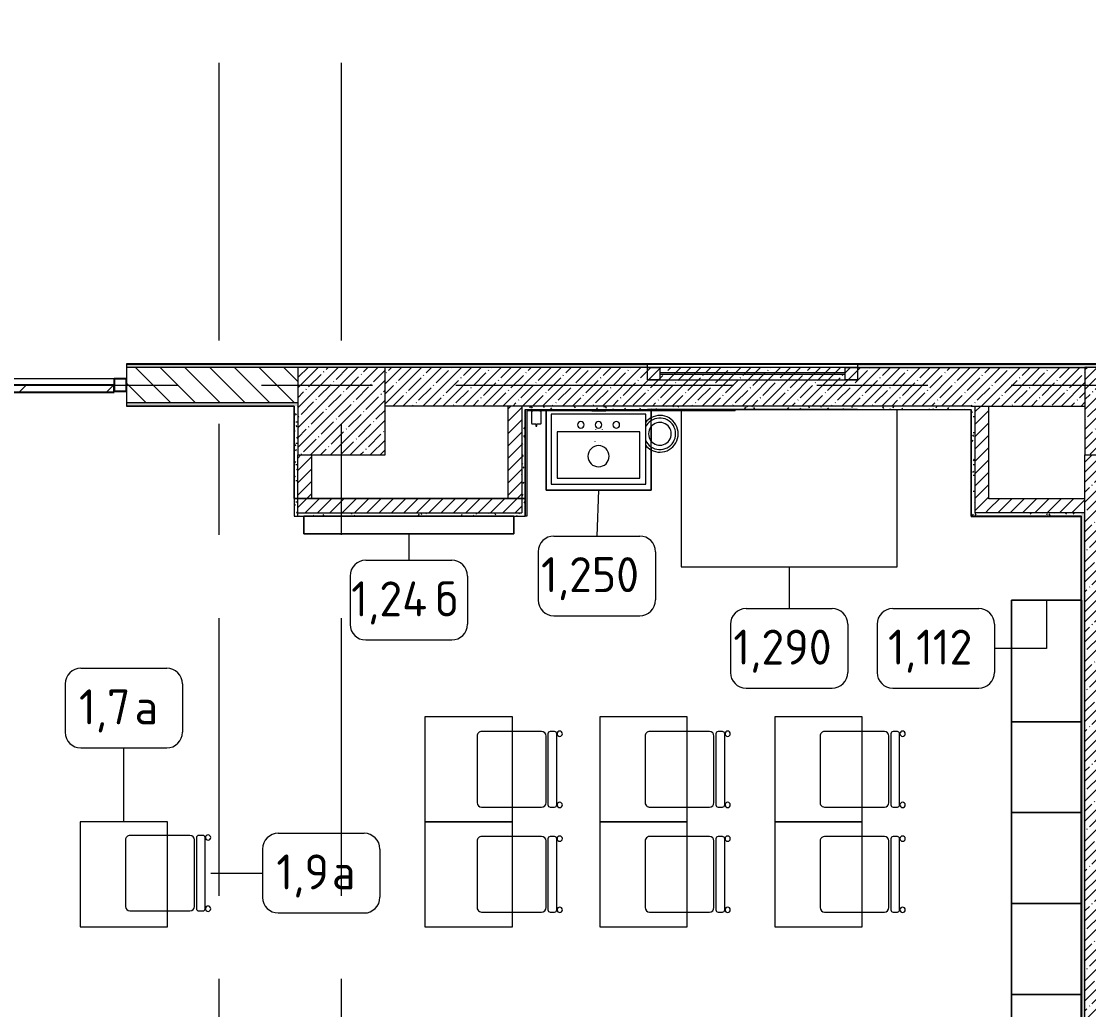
# Model space of a CAD drawing. Header units: millimetres. Extents: x 35092 to 251863, y -8553 to 29549.
# Drawn here: x 59330 to 65431, y 4228 to 9879 of the extents above; entities that cross this region are included whole.
import ezdxf

# ---------------------------------------------------------------- set-up
doc = ezdxf.new("R2010")
doc.units = ezdxf.units.MM
doc.linetypes.add('Осевая', pattern=[3175, 635, -476.25, 1587.5, -476.25])
for name, color, linetype, lineweight in [('0-1', 7, 'Continuous', 9), ('A-GENM', 7, 'Continuous', 9), ('A-GLAZ', 7, 'Continuous', 9), ('A-GLAZ-1', 7, 'Continuous', 13), ('A-GLAZ-CURT', 7, 'Continuous', 9), ('A-GLAZ-CURT-1', 7, 'Continuous', 25), ('A-GLAZ-CWMG', 7, 'Continuous', 9), ('A-GLAZ-CWMG-1', 7, 'Continuous', 25), ('A-WALL', 7, 'Continuous', 9), ('I-FURN-IDEN', 7, 'Continuous', 9), ('I-WALL', 7, 'Continuous', 9), ('P-SANR-FIXT', 7, 'Continuous', 9), ('P-SANR-FIXT-1', 7, 'Continuous', 13), ('S-COLS', 7, 'Continuous', 9), ('Оси-2', 7, 'Осевая', 9)]:
    doc.layers.add(name, color=color, linetype=linetype, lineweight=lineweight)
for name, color, linetype, lineweight, true_color in [('A-WALL-1', 9, 'Continuous', 9, 0x808080), ('A-WALL-FNSH-1', 9, 'Continuous', 9, 0x808080), ('I-FURN-1', 9, 'Continuous', 9, 0x808080), ('P-SANR-FIXT-2', 9, 'Continuous', 13, 0x808080)]:
    doc.layers.add(name, color=color, linetype=linetype, lineweight=lineweight, true_color=true_color)
doc.styles.add('GOST Common', font='GOST_Common.ttf', dxfattribs={"height": 200})
pattern_1 = [(45, (0, 0), (-57.02463, 57.02463), []), (45, (57.025, 0), (-57.02463, 57.02463), [100.806, -20.161, 3.353, -16.808])]
pattern_2 = [(45, (0, 0), (-35.35534, 35.35534), [])]
pattern_3 = [(0, (0, 0), (121.92, 30.48), [10.058, -81.382, 10.058, -81.382, -487.68]), (0, (0, 0), (121.92, 30.48), [-182.88, 10.058, -172.822, 10.058, -81.382, -213.36]), (0, (0, 0), (121.92, 30.48), [-457.2, 10.058, -50.902, 10.058, -142.342]), (120, (45.72, 15.24), (-87.356454, 90.345817), [10.058, -81.382, 10.058, -81.382, -487.68]), (120, (45.72, 15.24), (-87.356454, 90.345817), [-182.88, 10.058, -172.822, 10.058, -81.382, -213.36]), (120, (45.72, 15.24), (-87.356454, 90.345817), [-457.2, 10.058, -50.902, 10.058, -142.342]), (240, (60.96, 76.2), (-34.563546, -120.825817), [10.058, -81.382, 10.058, -81.382, -487.68]), (240, (60.96, 76.2), (-34.563546, -120.825817), [-182.88, 10.058, -172.822, 10.058, -81.382, -213.36]), (240, (60.96, 76.2), (-34.563546, -120.825817), [-457.2, 10.058, -50.902, 10.058, -142.342])]

# ---------------------------------------------------------------- blocks, each defined once
blk = doc.blocks.new('BSC_Колонна _Прямоугольная - 500х500-V4-План расстановки мебели и оборудования 2 этажа в осях 12-23')
at = {"layer": 'S-COLS'}
h = blk.add_hatch(dxfattribs=at)
h.set_pattern_fill('FP_5', color=256, style=0, pattern_type=2)
h.set_pattern_definition([(45, (-61160, -7650), (-57.02463, 57.02463), []), (45, (-61102.975, -7650), (-57.02463, 57.02463), [100.806, -20.161, 3.353, -16.808])])
h.paths.add_polyline_path([(-250, -250), (250, -250), (250, 250), (-250, 250)])
for p, q in [((250, 250), (-250, 250)), ((-250, 250), (-250, -250)), ((250, -250), (250, 250)), ((-250, -250), (250, -250))]:
    blk.add_line(p, q, dxfattribs=at)
blk = doc.blocks.new('BSC_Колонна _Прямоугольная - 500х500-V13-План расстановки мебели и оборудования 2 этажа в осях 12-23')
at = {"layer": 'S-COLS'}
h = blk.add_hatch(dxfattribs=at)
h.set_pattern_fill('FP_14', color=256, style=0, pattern_type=2)
h.set_pattern_definition([(45, (-65660, -7650), (-57.02463, 57.02463), []), (45, (-65602.975, -7650), (-57.02463, 57.02463), [100.806, -20.161, 3.353, -16.808])])
h.paths.add_polyline_path([(-250, -250), (250, -250), (250, 250), (-250, 250), (-250, 211.6)])
for p, q in [((250, 250), (-250, 250)), ((-250, 250), (-250, -250)), ((250, -250), (250, 250)), ((-250, -250), (250, -250))]:
    blk.add_line(p, q, dxfattribs=at)
blk = doc.blocks.new('120_Окно_СКБ_1Ст - 120_Окно_СКБ_1Ст 400х1200 EI30-24228621-План расстановки мебели и оборудования 2 этажа в осях 12-23')
at = {"layer": 'A-GLAZ'}
for p, q in [((600, 110), (-600, 110)), ((530, 80), (-530, 80)), ((530, 70), (-530, 70)), ((-600, 40), (600, 40))]:
    blk.add_line(p, q, dxfattribs=at)
at = {"layer": 'A-GLAZ-1'}
for p, q in [((-600, 40), (-600, 110)), ((-600, 110), (-530, 110)), ((-530, 110), (-530, 40)), ((530, 40), (530, 110)), ((530, 110), (600, 110)), ((600, 110), (600, 40)), ((-530, 40), (-600, 40)), ((600, 40), (530, 40))]:
    blk.add_line(p, q, dxfattribs=at)
blk = doc.blocks.new('Стол базовый прямоугольный - 1_7а-25476368-План расстановки мебели и оборудования 2 этажа в осях 12-23')
at = {"layer": 'I-FURN-1'}
for p, q in [((250, 300), (-250, 300)), ((-250, 300), (-250, -300)), ((250, -300), (250, 300)), ((-250, -300), (250, -300))]:
    blk.add_line(p, q, dxfattribs=at)
blk = doc.blocks.new('Стул Breuer - 1_9а-V80-План расстановки мебели и оборудования 2 этажа в осях 12-23')
at = {"layer": 'I-FURN-1'}
for p, q in [((-215.9, 215.9), (-215.9, 40)), ((190.5, 241.3), (-190.5, 241.3)), ((215.9, 40), (215.9, 215.9)), ((-215.9, 40), (-215.9, -127)), ((215.9, -127), (215.9, 40)), ((-215.9, -176.2), (-215.9, -200.8)), ((203.2, -163.5), (-203.2, -163.5)), ((-190.5, -152.4), (190.5, -152.4)), ((215.9, -200.8), (215.9, -176.2)), ((-203.2, -213.5), (203.2, -213.5))]:
    blk.add_line(p, q, dxfattribs=at)
for centre, radius, start, end in [((-190.5, 215.9), 25.4, 90, 180), ((190.5, 215.9), 25.4, 0, 90), ((-190.5, -127), 25.4, 180, 270), ((-203.2, -176.2), 12.7, 90, 180), ((190.5, -127), 25.4, 270, 360), ((203.2, -176.2), 12.7, 360, 90), ((-203.5, -230.6), 15.1, 360, 180), ((-203.5, -230.6), 15.1, 180, 360), ((-203.2, -200.8), 12.7, 180, 270), ((203.7, -230.6), 15.1, 360, 180), ((203.7, -230.6), 15.1, 180, 360), ((203.2, -200.8), 12.7, 270, 360)]:
    blk.add_arc(centre, radius, start, end, dxfattribs=at)
blk = doc.blocks.new('Стул Breuer - 1_9а-V93-План расстановки мебели и оборудования 2 этажа в осях 12-23')
at = {"layer": 'I-FURN-1'}
for p, q in [((-215.9, 215.9), (-215.9, 40)), ((190.5, 241.3), (-190.5, 241.3)), ((215.9, 40), (215.9, 215.9)), ((-215.9, 40), (-215.9, -127)), ((215.9, -127), (215.9, 40)), ((-215.9, -176.2), (-215.9, -200.8)), ((203.2, -163.5), (-203.2, -163.5)), ((-190.5, -152.4), (190.5, -152.4)), ((215.9, -200.8), (215.9, -176.2)), ((-203.2, -213.5), (203.2, -213.5))]:
    blk.add_line(p, q, dxfattribs=at)
for centre, radius, start, end in [((-190.5, 215.9), 25.4, 150, 180), ((-190.5, 215.9), 25.4, 90, 150), ((190.5, 215.9), 25.4, 0, 90), ((-190.5, -127), 25.4, 180, 270), ((-203.2, -176.2), 12.7, 90, 180), ((190.5, -127), 25.4, 270, 360), ((203.2, -176.2), 12.7, 360, 90), ((-203.5, -230.6), 15.1, 360, 180), ((-203.5, -230.6), 15.1, 180, 360), ((-203.2, -200.8), 12.7, 180, 270), ((203.7, -230.6), 15.1, 360, 180), ((203.7, -230.6), 15.1, 180, 360), ((203.2, -200.8), 12.7, 270, 360)]:
    blk.add_arc(centre, radius, start, end, dxfattribs=at)
blk = doc.blocks.new('Стул Breuer - 1_9а-V94-План расстановки мебели и оборудования 2 этажа в осях 12-23')
at = {"layer": 'I-FURN-1'}
for p, q in [((-215.9, 215.9), (-215.9, 0)), ((190.5, 241.3), (-190.5, 241.3)), ((215.9, 0), (215.9, 215.9)), ((-215.9, 0), (-215.9, -127)), ((215.9, -127), (215.9, 0)), ((-215.9, -176.2), (-215.9, -200.8)), ((203.2, -163.5), (-203.2, -163.5)), ((-190.5, -152.4), (190.5, -152.4)), ((215.9, -200.8), (215.9, -176.2)), ((-203.2, -213.5), (203.2, -213.5))]:
    blk.add_line(p, q, dxfattribs=at)
for centre, radius, start, end in [((-190.5, 215.9), 25.4, 165, 180), ((-190.5, 215.9), 25.4, 105, 165), ((-190.5, 215.9), 25.4, 90, 105), ((190.5, 215.9), 25.4, 0, 90), ((-190.5, -127), 25.4, 180, 270), ((-203.2, -176.2), 12.7, 90, 180), ((190.5, -127), 25.4, 270, 360), ((203.2, -176.2), 12.7, 360, 90), ((-203.5, -230.6), 15.1, 360, 180), ((-203.5, -230.6), 15.1, 180, 360), ((-203.2, -200.8), 12.7, 180, 270), ((203.7, -230.6), 15.1, 360, 180), ((203.7, -230.6), 15.1, 180, 360), ((203.2, -200.8), 12.7, 270, 360)]:
    blk.add_arc(centre, radius, start, end, dxfattribs=at)
blk = doc.blocks.new('Стул Breuer - 1_9а-V77-План расстановки мебели и оборудования 2 этажа в осях 12-23')
at = {"layer": 'I-FURN-1'}
for p, q in [((-215.9, 215.9), (-215.9, 0)), ((190.5, 241.3), (-190.5, 241.3)), ((215.9, 0), (215.9, 215.9)), ((-215.9, 0), (-215.9, -127)), ((215.9, -127), (215.9, 0)), ((-215.9, -176.2), (-215.9, -200.8)), ((203.2, -163.5), (-203.2, -163.5)), ((-190.5, -152.4), (190.5, -152.4)), ((215.9, -200.8), (215.9, -176.2)), ((-203.2, -213.5), (203.2, -213.5))]:
    blk.add_line(p, q, dxfattribs=at)
for centre, radius, start, end in [((-190.5, 215.9), 25.4, 90, 180), ((190.5, 215.9), 25.4, 30, 90), ((190.5, 215.9), 25.4, 0, 30), ((-190.5, -127), 25.4, 180, 270), ((-203.2, -176.2), 12.7, 90, 180), ((190.5, -127), 25.4, 270, 360), ((203.2, -176.2), 12.7, 360, 90), ((-203.5, -230.6), 15.1, 360, 180), ((-203.5, -230.6), 15.1, 180, 360), ((-203.2, -200.8), 12.7, 180, 270), ((203.7, -230.6), 15.1, 360, 180), ((203.7, -230.6), 15.1, 180, 360), ((203.2, -200.8), 12.7, 270, 360)]:
    blk.add_arc(centre, radius, start, end, dxfattribs=at)
blk = doc.blocks.new('Стул Breuer - 1_9а-V91-План расстановки мебели и оборудования 2 этажа в осях 12-23')
at = {"layer": 'I-FURN-1'}
for p, q in [((-215.9, 215.9), (-215.9, 0)), ((190.5, 241.3), (-190.5, 241.3)), ((215.9, 0), (215.9, 215.9)), ((-215.9, 0), (-215.9, -127)), ((215.9, -127), (215.9, 0)), ((-215.9, -176.2), (-215.9, -200.8)), ((203.2, -163.5), (-203.2, -163.5)), ((-190.5, -152.4), (190.5, -152.4)), ((215.9, -200.8), (215.9, -176.2)), ((-203.2, -213.5), (203.2, -213.5))]:
    blk.add_line(p, q, dxfattribs=at)
for centre, radius, start, end in [((-190.5, 215.9), 25.4, 150, 180), ((-190.5, 215.9), 25.4, 90, 150), ((190.5, 215.9), 25.4, 0, 90), ((-190.5, -127), 25.4, 180, 270), ((-203.2, -176.2), 12.7, 90, 180), ((190.5, -127), 25.4, 270, 360), ((203.2, -176.2), 12.7, 360, 90), ((-203.5, -230.6), 15.1, 360, 180), ((-203.5, -230.6), 15.1, 180, 360), ((-203.2, -200.8), 12.7, 180, 270), ((203.7, -230.6), 15.1, 360, 180), ((203.7, -230.6), 15.1, 180, 360), ((203.2, -200.8), 12.7, 270, 360)]:
    blk.add_arc(centre, radius, start, end, dxfattribs=at)
blk = doc.blocks.new('Стул Breuer - 1_9а-V76-План расстановки мебели и оборудования 2 этажа в осях 12-23')
at = {"layer": 'I-FURN-1'}
for p, q in [((-215.9, 215.9), (-215.9, 0)), ((190.5, 241.3), (-190.5, 241.3)), ((215.9, 0), (215.9, 215.9)), ((-215.9, 0), (-215.9, -127)), ((215.9, -127), (215.9, 0)), ((-215.9, -176.2), (-215.9, -200.8)), ((203.2, -163.5), (-203.2, -163.5)), ((-190.5, -152.4), (190.5, -152.4)), ((215.9, -200.8), (215.9, -176.2)), ((-203.2, -213.5), (203.2, -213.5))]:
    blk.add_line(p, q, dxfattribs=at)
for centre, radius, start, end in [((-190.5, 215.9), 25.4, 90, 180), ((190.5, 215.9), 25.4, 75, 90), ((190.5, 215.9), 25.4, 0, 75), ((-190.5, -127), 25.4, 180, 270), ((-203.2, -176.2), 12.7, 90, 180), ((190.5, -127), 25.4, 270, 360), ((203.2, -176.2), 12.7, 360, 90), ((-203.5, -230.6), 15.1, 360, 180), ((-203.5, -230.6), 15.1, 180, 360), ((-203.2, -200.8), 12.7, 180, 270), ((203.7, -230.6), 15.1, 360, 180), ((203.7, -230.6), 15.1, 180, 360), ((203.2, -200.8), 12.7, 270, 360)]:
    blk.add_arc(centre, radius, start, end, dxfattribs=at)
blk = doc.blocks.new('Стол базовый прямоугольный - 1_290-V98-План расстановки мебели и оборудования 2 этажа в осях 12-23')
at = {"layer": 'I-FURN-1'}
for p, q in [((-617.5, 436.8), (-617.5, -455)), ((617.5, -455), (617.5, 444.8)), ((-617.5, -455), (617.5, -455))]:
    blk.add_line(p, q, dxfattribs=at)
blk = doc.blocks.new('Стул Breuer - 1_9а-V71-План расстановки мебели и оборудования 2 этажа в осях 12-23')
at = {"layer": 'I-FURN-1'}
for p, q in [((-215.9, 215.9), (-215.9, 1)), ((190.5, 241.3), (-190.5, 241.3)), ((215.9, 1), (215.9, 215.9)), ((-215.9, 1), (-215.9, -127)), ((215.9, -127), (215.9, 1)), ((-215.9, -176.2), (-215.9, -200.8)), ((203.2, -163.5), (-203.2, -163.5)), ((-190.5, -152.4), (190.5, -152.4)), ((215.9, -200.8), (215.9, -176.2)), ((-203.2, -213.5), (203.2, -213.5))]:
    blk.add_line(p, q, dxfattribs=at)
for centre, radius, start, end in [((-190.5, 215.9), 25.4, 90, 180), ((190.5, 215.9), 25.4, 0, 90), ((-190.5, -127), 25.4, 180, 270), ((-203.2, -176.2), 12.7, 90, 180), ((190.5, -127), 25.4, 270, 360), ((203.2, -176.2), 12.7, 360, 90), ((-203.5, -230.6), 15.1, 360, 180), ((-203.5, -230.6), 15.1, 180, 360), ((-203.2, -200.8), 12.7, 180, 270), ((203.7, -230.6), 15.1, 360, 180), ((203.7, -230.6), 15.1, 180, 360), ((203.2, -200.8), 12.7, 270, 360)]:
    blk.add_arc(centre, radius, start, end, dxfattribs=at)
blk = doc.blocks.new('Мойка кухонная - Раковина Roca Victoria-N Unik 600х460 мм-V72-План расстановки мебели и оборудования 2 этажа в осях 12-23')
at = {"layer": 'P-SANR-FIXT'}
for p, q in [((270, 0), (-270, 0)), ((-270, 0), (-270, -400)), ((270, -400), (270, 0)), ((236.1, -102.3), (-236.6, -102.3)), ((-236.6, -102.3), (-236.6, -366.4)), ((236.1, -366.4), (236.1, -102.3)), ((-270, -400), (270, -400)), ((-236.6, -366.4), (236.1, -366.4))]:
    blk.add_line(p, q, dxfattribs=at)
for centre, radius, start, end in [((-101.6, -61.9), 19, 90, 180), ((-101.6, -61.9), 19, 360, 90), ((0, -61.9), 19, 360, 180), ((101.6, -61.9), 19.1, 360, 180), ((-101.6, -61.9), 19, 180, 270), ((-101.6, -61.9), 19.1, 270, 360), ((0, -61.9), 19, 180, 360), ((101.6, -61.9), 19.1, 180, 360), ((0, -241.3), 60.5, 360, 180), ((0, -241.3), 60.5, 180, 360)]:
    blk.add_arc(centre, radius, start, end, dxfattribs=at)
blk = doc.blocks.new('сифон - Для раковины-30649612-План расстановки мебели и оборудования 2 этажа в осях 12-23')
at = {"layer": 'P-SANR-FIXT-2'}
for p, q in [((233, 40), (231.1, 40)), ((231.1, -40), (231.1, 40)), ((231.1, -40), (233, -40))]:
    blk.add_line(p, q, dxfattribs=at)
blk = doc.blocks.new('смеситель для раковины - Default-30607276-План расстановки мебели и оборудования 2 этажа в осях 12-23')
at = {"layer": '0-1'}
for p, q in [((-20.3, -17.5), (-20.3, -19.4)), ((20.3, -19.4), (20.3, -17.5))]:
    blk.add_line(p, q, dxfattribs=at)
at = {"layer": '0-1', "flags": 128}
for points in [[(-21, -89.3), (-21, -88.6), (-21, -88.2), (-21, -88), (-21, -88)], [(21, -88.3), (21, -88.3), (21, -88.5), (21, -88.9), (21, -89.1)]]:
    blk.add_lwpolyline(points, dxfattribs=at)
blk = doc.blocks.new('мусорная корзина - Round_ Metal-V167-План расстановки мебели и оборудования 2 этажа в осях 12-23')
at = {"layer": 'P-SANR-FIXT-2'}
for radius, start, end in [(90, 124.6569, 154.88481), (105, 119.1481, 140.61257), (90, 360, 124.6569), (105, 0, 119.1481), (65, 0, 141.69908), (65, 141.69908, 180), (65, 180, 218.30092), (90, 235.3431, 360), (105, 240.8519, 360), (65, 218.30092, 360), (90, 205.11519, 235.3431), (105, 219.38743, 240.8519)]:
    blk.add_arc((0, 0), radius, start, end, dxfattribs=at)
blk = doc.blocks.new('TOY_Диспансер мыло - Дозатор Elegance new 11654 019001 хром-V168-План расстановки мебели и оборудования 2 этажа в осях 12-23')
at = {"layer": 'A-GENM'}
for p, q in [((97.5, 89.2), (97.5, 21.5)), ((122.2, 91.2), (99.5, 91.2)), ((127.9, 106.1), (122.2, 106.1)), ((122.2, 106.1), (122.2, 91.2)), ((127.9, 91.2), (127.9, 106.1)), ((150.5, 91.2), (127.9, 91.2)), ((152.5, 21.5), (152.5, 89.2)), ((99.5, 19.5), (105, 19.5)), ((105, 19.5), (105, 18)), ((145, 17.8), (145, 19.5)), ((145, 19.5), (150.5, 19.5))]:
    blk.add_line(p, q, dxfattribs=at)
for centre, start, end in [((99.5, 89.2), 90, 180), ((150.5, 89.2), 360, 90), ((99.5, 21.5), 180, 270), ((150.5, 21.5), 270, 0)]:
    blk.add_arc(centre, 2, start, end, dxfattribs=at)
blk = doc.blocks.new('шкаф 1_112 - шкаф 1_112-V174-План расстановки мебели и оборудования 2 этажа в осях 12-23')
at = {"layer": 'I-FURN-1'}
for p, q in [((-400, 6070), (-400, 0)), ((0, 6070), (-400, 6070)), ((0, 6070), (-400, 6070)), ((-400, 6070), (-400, 5375)), ((-400, 5375), (-400, 6070)), ((-400, 6070), (0, 6070)), ((0, 0), (0, 6070)), ((0, 6070), (0, 5375)), ((-400, 5375), (0, 5375)), ((0, 5375), (-400, 5375)), ((-400, 5375), (-400, 4855)), ((-400, 4855), (-400, 5375)), ((-400, 5375), (0, 5375)), ((-400, 5375), (0, 5375)), ((0, 5375), (-400, 5375)), ((0, 5375), (0, 4855)), ((-400, 4855), (0, 4855)), ((-400, 4855), (0, 4855)), ((0, 4855), (-400, 4855)), ((0, 4855), (-400, 4855)), ((-400, 4855), (-400, 4335)), ((-400, 4335), (-400, 4855)), ((-400, 4855), (0, 4855)), ((0, 4855), (0, 4335)), ((-400, 4335), (0, 4335)), ((0, 4335), (-400, 4335)), ((-400, 4335), (-400, 3815)), ((-400, 3815), (-400, 4335)), ((-400, 4335), (0, 4335)), ((-400, 4335), (0, 4335)), ((0, 4335), (-400, 4335)), ((0, 4335), (0, 3815)), ((-400, 3815), (0, 3815)), ((-400, 3815), (0, 3815)), ((0, 3815), (-400, 3815)), ((0, 3815), (-400, 3815)), ((-400, 3815), (-400, 3295)), ((-400, 3295), (-400, 3815)), ((-400, 3815), (0, 3815)), ((0, 3815), (0, 3295)), ((0, 3295), (-400, 3295)), ((0, 3295), (-400, 3295)), ((-400, 3295), (-400, 2775)), ((-400, 2775), (-400, 3295)), ((-400, 3295), (0, 3295)), ((-400, 3295), (0, 3295)), ((0, 3295), (-400, 3295)), ((0, 3295), (0, 2775)), ((0, 2775), (-400, 2775)), ((-400, 2775), (0, 2775)), ((0, 2775), (-400, 2775)), ((0, 2775), (-400, 2775)), ((-400, 2775), (-400, 2255)), ((-400, 2255), (-400, 2775)), ((-400, 2775), (0, 2775)), ((0, 2775), (0, 2255)), ((0, 2255), (-400, 2255)), ((0, 2255), (-400, 2255)), ((-400, 2255), (-400, 1735)), ((-400, 1735), (-400, 2255)), ((-400, 2255), (0, 2255)), ((-400, 2255), (0, 2255)), ((0, 2255), (-400, 2255)), ((0, 2255), (0, 1735)), ((0, 1735), (-400, 1735)), ((-400, 1735), (0, 1735)), ((0, 1735), (-400, 1735)), ((0, 1735), (-400, 1735)), ((-400, 1735), (-400, 1215)), ((-400, 1215), (-400, 1735)), ((-400, 1735), (0, 1735)), ((0, 1735), (0, 1215)), ((0, 1215), (-400, 1215)), ((0, 1215), (-400, 1215)), ((-400, 1215), (-400, 695)), ((-400, 695), (-400, 1215)), ((-400, 1215), (0, 1215)), ((-400, 1215), (0, 1215)), ((0, 1215), (-400, 1215)), ((0, 1215), (0, 695)), ((0, 695), (-400, 695)), ((-400, 695), (0, 695)), ((0, 695), (-400, 695)), ((0, 695), (-400, 695)), ((-400, 695), (-400, 0)), ((-400, 0), (-400, 695)), ((-400, 695), (0, 695)), ((0, 695), (0, 0)), ((-400, 0), (0, 0)), ((-400, 0), (0, 0)), ((0, 0), (-400, 0))]:
    blk.add_line(p, q, dxfattribs=at)
blk = doc.blocks.new('Прямоугольный импост - 50 x 70 мм-32257329-План расстановки мебели и оборудования 2 этажа в осях 12-23')
at = {"layer": 'A-GLAZ-CWMG-1'}
for p, q in [((-70, 35), (0, 35)), ((-70, -35), (-70, 35)), ((0, 35), (0, -35)), ((0, -35), (-70, -35))]:
    blk.add_line(p, q, dxfattribs=at)
blk = doc.blocks.new('Системная панель - Стекло - 40мм-V245-План расстановки мебели и оборудования 2 этажа в осях 12-23')
at = {"layer": 'A-GLAZ-CURT'}
h = blk.add_hatch(dxfattribs=at)
h.set_pattern_fill('FP_83', color=256, style=0, pattern_type=2)
h.set_pattern_definition([(45, (-59563.5, -7700), (-282.8427, 282.8427), [200, -600]), (45, (-59763.5, -7800), (-282.8427, 282.8427), [600, -200]), (45, (-59363.5, -7900), (-282.8427, 282.8427), [200, -600])])
h.paths.add_polyline_path([(397.5, -40), (397.5, 0), (-397.5, 0), (-397.5, -40)])
at = {"layer": 'A-GLAZ-CURT-1'}
for p, q in [((397.5, 0), (-397.5, 0)), ((-397.5, 0), (-397.5, -40)), ((397.5, -40), (397.5, 0)), ((-397.5, -40), (397.5, -40))]:
    blk.add_line(p, q, dxfattribs=at)
blk = doc.blocks.new('Прямоугольный импост - 50 x 70 мм-31720914-План расстановки мебели и оборудования 2 этажа в осях 12-23')
at = {"layer": 'A-GLAZ-CWMG'}
blk.add_line((41991, 7835), (41196, 7835), dxfattribs=at)
blk = doc.blocks.new('Марка_Мебель - В прямоуг_Balcon_Марка-25523697-План расстановки мебели и оборудования 2 этажа в осях 12-23')
at = {"layer": 'I-FURN-IDEN'}
for p, q in [((-2.455, 2.278), (2.455, 2.278)), ((-3.355, 1.378), (-3.355, -1.384)), ((3.355, 1.378), (3.355, -1.378)), ((-2.461, -2.278), (2.455, -2.278))]:
    blk.add_line(p, q, dxfattribs=at)
for centre, radius, start, end in [((-2.455, 1.378), 0.9, 90, 180), ((2.455, 1.378), 0.9, 0, 90), ((-2.461, -1.384), 0.893, 180, 270), ((2.455, -1.378), 0.9, 270, 0)]:
    blk.add_arc(centre, radius, start, end, dxfattribs=at)

msp = doc.modelspace()

# ---------------------------------------------------------------- hatches: boundary and pattern name
at = {"layer": 'I-WALL'}
h = msp.add_hatch(dxfattribs=at)
h.set_pattern_fill('FP_58', color=256, style=0, pattern_type=2)
h.set_pattern_definition(pattern_3)
h.paths.add_polyline_path([(74735.4, 7900), (74750, 7900), (74750, 7920), (71685, 7920), (71685, 7900), (71695, 7901.2), (71695, 7908), (71765, 7908), (71765, 7900), (72250, 7900), (72250, 7908), (72320, 7908), (72320, 7900), (73690, 7900), (73690, 7908), (73760, 7908), (73760, 7900)])
h.paths.add_polyline_path([(71645, 7900), (71645, 7920), (69310.5, 7920), (69310.5, 7900), (69320.5, 7900), (69320.5, 7908), (69390.5, 7908), (69390.5, 7900), (70605, 7900), (70605, 7908), (70675, 7908), (70675, 7900), (71089.4, 7900)])
h.paths.add_polyline_path([(68901.8, 7900), (69270.5, 7900), (69270.5, 7920), (67005, 7920), (67005, 7900), (67015, 7900), (67015, 7908), (67085, 7908), (67085, 7900), (68230.5, 7900), (68230.5, 7908), (68300.5, 7908), (68300.5, 7900), (68310.5, 7900)])
h.paths.add_polyline_path([(66714.1, 7900), (66965, 7900), (66965, 7920), (64110, 7920), (64110, 7900), (65925, 7900), (65925, 7908), (65995, 7908), (65995, 7900), (66005, 7900)])
h.paths.add_polyline_path([(62338.9, 7900), (62910, 7900), (62910, 7920), (59931, 7920), (59931, 7900), (61609.7, 7900)])
h.paths.add_polyline_path([(57431, 7900), (57431, 7920), (55110, 7920), (55110, 7900), (56910, 7900)])
h.paths.add_polyline_path([(53588.4, 7900), (53910, 7900), (53910, 7920), (50930, 7920), (50930, 7900), (52859.1, 7900)])
h.paths.add_polyline_path([(48430, 7900), (48430, 7920), (42061, 7920), (42061, 7900), (47910, 7900)])
h.paths.add_polyline_path([(39561, 7900), (39561, 7920), (38742.7, 7920), (38742.7, 7900), (39040, 7900)])
h = msp.add_hatch(dxfattribs=at)
h.set_pattern_fill('FP_19', color=256, style=0, pattern_type=2)
h.set_pattern_definition([(135, (0, 0), (-70.71068, -70.71068), [])])
h.paths.add_polyline_path([(60910, 7700), (60910, 7900), (59931, 7900), (59931, 7700)])
h.paths.add_polyline_path([(57431, 7700), (57431, 7900), (56910, 7900), (56910, 7700)])
h = msp.add_hatch(dxfattribs=at)
h.set_pattern_fill('FP_17', color=256, style=0, pattern_type=2)
h.set_pattern_definition(pattern_1)
h.paths.add_polyline_path([(65410, 7680), (65410, 7900), (61410, 7900), (61410, 7680), (65255.7, 7680)])
h = msp.add_hatch(dxfattribs=at)
h.set_pattern_fill('FP_58', color=256, style=0, pattern_type=2)
h.set_pattern_definition(pattern_3)
h.paths.add_polyline_path([(60890, 7680), (60910, 7680), (60910, 7700), (59931, 7700), (59931, 7680), (60889, 7680)])
h.paths.add_polyline_path([(57431, 7680), (57431, 7700), (56910, 7700), (56910, 7680), (56931, 7680)])
h = msp.add_hatch(dxfattribs=at)
h.set_pattern_fill('FP_58', color=256, style=0, pattern_type=2)
h.set_pattern_definition(pattern_3)
h.paths.add_polyline_path([(60910, 7070), (60910, 7680), (60890, 7680), (60890, 7070)])
h = msp.add_hatch(dxfattribs=at)
h.set_pattern_fill('FP_22', color=256, style=0, pattern_type=2)
h.set_pattern_definition(pattern_2)
h.paths.add_polyline_path([(62190, 7150), (62190, 7680), (62110, 7680), (62110, 7150)])
h = msp.add_hatch(dxfattribs=at)
h.set_pattern_fill('FP_58', color=256, style=0, pattern_type=2)
h.set_pattern_definition(pattern_3)
h.paths.add_polyline_path([(64759, 7660), (64760, 7660), (64760, 7680), (62190, 7680), (62190, 7660), (64526.5, 7660)])
h = msp.add_hatch(dxfattribs=at)
h.set_pattern_fill('FP_58', color=256, style=0, pattern_type=2)
h.set_pattern_definition(pattern_3)
h.paths.add_polyline_path([(62210, 7050), (62210, 7660), (62190, 7660), (62190, 7050)])
h = msp.add_hatch(dxfattribs=at)
h.set_pattern_fill('FP_58', color=256, style=0, pattern_type=2)
h.set_pattern_definition(pattern_3)
h.paths.add_polyline_path([(64760, 7070), (64780, 7070), (64780, 7680), (64760, 7680), (64760, 7282.5)])
h = msp.add_hatch(dxfattribs=at)
h.set_pattern_fill('FP_22', color=256, style=0, pattern_type=2)
h.set_pattern_definition(pattern_2)
h.paths.add_polyline_path([(64860, 7070), (64860, 7680), (64780, 7680), (64780, 7070)])
h = msp.add_hatch(dxfattribs=at)
h.set_pattern_fill('FP_22', color=256, style=0, pattern_type=2)
h.set_pattern_definition(pattern_2)
h.paths.add_polyline_path([(60990, 7150), (60990, 7400), (60910, 7400), (60910, 7150)])
h = msp.add_hatch(dxfattribs=at)
h.set_pattern_fill('FP_17', color=256, style=0, pattern_type=2)
h.set_pattern_definition(pattern_1)
h.paths.add_polyline_path([(65410, 400), (65630, 400), (65630, 7400), (65410, 7400), (65410, 1491.8)])
h = msp.add_hatch(dxfattribs=at)
h.set_pattern_fill('FP_22', color=256, style=0, pattern_type=2)
h.set_pattern_definition(pattern_2)
h.paths.add_polyline_path([(61609.7, 7070), (62190, 7070), (62190, 7150), (60910, 7150), (60910, 7070)])
h = msp.add_hatch(dxfattribs=at)
h.set_pattern_fill('FP_22', color=256, style=0, pattern_type=2)
h.set_pattern_definition(pattern_2)
h.paths.add_polyline_path([(65390, 7070), (65410, 7070), (65410, 7150), (64860, 7150), (64860, 7070)])
h = msp.add_hatch(dxfattribs=at)
h.set_pattern_fill('FP_58', color=256, style=0, pattern_type=2)
h.set_pattern_definition(pattern_3)
h.paths.add_polyline_path([(62190, 7050), (62190, 7070), (60890, 7070), (60890, 7050), (61609.7, 7050)])
h = msp.add_hatch(dxfattribs=at)
h.set_pattern_fill('FP_58', color=256, style=0, pattern_type=2)
h.set_pattern_definition(pattern_3)
h.paths.add_polyline_path([(62190, 7050), (62190, 7070), (60910, 7070), (60910, 7050), (61609.7, 7050)])
h = msp.add_hatch(dxfattribs=at)
h.set_pattern_fill('FP_58', color=256, style=0, pattern_type=2)
h.set_pattern_definition(pattern_3)
h.paths.add_polyline_path([(65389, 7050), (65390, 7050), (65390, 7070), (64760, 7070), (64760, 7050)])
h = msp.add_hatch(dxfattribs=at)
h.set_pattern_fill('FP_58', color=256, style=0, pattern_type=2)
h.set_pattern_definition(pattern_3)
h.paths.add_polyline_path([(65390, 100), (65410, 100), (65410, 7070), (65390, 7070), (65390, 120)])

# ---------------------------------------------------------------- linework, layer by layer
at = {"layer": 'A-WALL'}
for p, q in [((59931, 7920), (62760, 7920)), ((62760, 7920), (62760, 7921)), ((62810, 7921), (62810, 7920)), ((62810, 7920), (62910, 7920)), ((64110, 7920), (65421, 7920)), ((59931, 7700), (60910, 7700)), ((60889, 7679), (60889, 7680)), ((64760, 7680), (61410, 7680)), ((62190, 7680), (62190, 7070)), ((62210, 7660), (62910, 7660)), ((64110, 7660), (64760, 7660)), ((64759, 7659), (64759, 7660)), ((64760, 7070), (64760, 7660)), ((65410, 400), (65410, 7400)), ((65410, 7070), (64780, 7070)), ((65390, 100), (65390, 7050))]:
    msp.add_line(p, q, dxfattribs=at)
at = {"layer": 'A-WALL-1'}
for p, q in [((59931, 7920), (59931, 7680)), ((60910, 7900), (59931, 7900)), ((64110, 7900), (61410, 7900)), ((62910, 7900), (62910, 7920)), ((64110, 7920), (64110, 7900)), ((64110, 7900), (65410, 7900)), ((60889, 7680), (60890, 7680)), ((62110, 7680), (62110, 7150)), ((62210, 7050), (62210, 7660)), ((64760, 7680), (65410, 7680)), ((64780, 7680), (64780, 7070)), ((64860, 7150), (64860, 7680)), ((60910, 7050), (60910, 7400)), ((60990, 7150), (60990, 7400)), ((60890, 7151.4), (60890, 7050)), ((62110, 7150), (60990, 7150)), ((65410, 7150), (64860, 7150)), ((60890, 7050), (62210, 7050)), ((60910, 7070), (62190, 7070)), ((65389, 7050), (65390, 7050))]:
    msp.add_line(p, q, dxfattribs=at)
at = {"layer": 'A-WALL-FNSH-1'}
for p, q in [((66965, 7921), (59931, 7921)), ((59931, 7921), (59931, 7920)), ((62760, 7920), (62810, 7920)), ((65421, 7920), (65421, 7921)), ((65421, 7920), (66965, 7920)), ((60889, 7680), (59931, 7680)), ((59931, 7680), (59931, 7679)), ((59931, 7679), (60889, 7679)), ((60889, 7679), (60889, 7150.4)), ((60890, 7151.4), (60890, 7680)), ((64759, 7659), (62210, 7659)), ((62211, 7652), (62211, 7659)), ((64110, 7660), (62910, 7660)), ((64759, 7659), (64759, 7049)), ((60889, 7150.4), (62211, 7150.4)), ((62210, 7151.4), (60890, 7151.4)), ((64759, 7049), (65389, 7049)), ((64760, 7050), (64760, 7070)), ((65389, 7050), (64760, 7050)), ((65389, 121), (65389, 7050))]:
    msp.add_line(p, q, dxfattribs=at)
at = {"layer": 'I-FURN-1'}
for p, q in [((62329.4, 7652), (62329.4, 7199.7)), ((62329.4, 7199.7), (62329.4, 7652)), ((62929.4, 7199.7), (62929.4, 7652)), ((62929.4, 7652), (62929.4, 7595.8)), ((62929.4, 7561), (62929.4, 7481.1)), ((62929.4, 7446.2), (62929.4, 7199.7)), ((62329.4, 7199.7), (62929.4, 7199.7)), ((62929.4, 7199.7), (62329.4, 7199.7)), ((62144.4, 7049.2), (60944.9, 7049.2)), ((60944.9, 7049.2), (60944.9, 6949.2)), ((60944.9, 6949.2), (60944.9, 7049.2)), ((60944.9, 7049.2), (62144.4, 7049.2)), ((62144.4, 6949.2), (62144.4, 7049.2)), ((62144.4, 7049.2), (62144.4, 6949.2)), ((60944.9, 6949.2), (62144.4, 6949.2)), ((62144.4, 6949.2), (60944.9, 6949.2))]:
    msp.add_line(p, q, dxfattribs=at)
at = {"layer": 'I-FURN-IDEN'}
for p, q in [((62629.4, 7199.7), (62619.5, 6936.5)), ((61544.6, 6949.2), (61544.6, 6797.7)), ((63718.7, 6760.2), (63718.7, 6522)), ((65190, 6570), (65190, 6294.3)), ((65190, 6294.3), (64892.6, 6294.3)), ((59915.9, 5302.5), (59915.9, 5724.9)), ((60412.5, 5008.9), (60708.6, 5008.9))]:
    msp.add_line(p, q, dxfattribs=at)
at = {"layer": 'I-WALL'}
for p, q in [((62910, 7920), (64110, 7920)), ((65280, 7921), (65421, 7921)), ((62211, 7652), (62210, 7652)), ((62211, 7049.5), (62211, 7652)), ((62219, 7652), (62219, 7049.5)), ((63411, 7652), (62219, 7652)), ((63411, 7652), (63411, 7659)), ((62219, 7049.5), (62211, 7049.5))]:
    msp.add_line(p, q, dxfattribs=at)
at = {"layer": 'Оси-2'}
for p, q in [((60460, 593.7), (60460, 24898.1)), ((61160, 593.7), (61160, 24898.1)), ((38477.2, 7800), (82200, 7800))]:
    msp.add_line(p, q, dxfattribs=at)

# ---------------------------------------------------------------- block references
at = {"layer": 'A-GLAZ'}
msp.add_blockref('120_Окно_СКБ_1Ст - 120_Окно_СКБ_1Ст 400х1200 EI30-24228621-План расстановки мебели и оборудования 2 этажа в осях 12-23', (63510, 7790), dxfattribs=at)
at = {"layer": 'A-GLAZ-CURT'}
msp.add_blockref('Системная панель - Стекло - 40мм-V245-План расстановки мебели и оборудования 2 этажа в осях 12-23', (59463.5, 7800), dxfattribs=at)
at = {"layer": 'A-GLAZ-CWMG'}
msp.add_blockref('Прямоугольный импост - 50 x 70 мм-31720914-План расстановки мебели и оборудования 2 этажа в осях 12-23', (17870, 0), dxfattribs=at)
at = {"layer": 'A-GLAZ-CWMG', "extrusion": (0, 0, -1), "rotation": 180}
msp.add_blockref('Прямоугольный импост - 50 x 70 мм-32257329-План расстановки мебели и оборудования 2 этажа в осях 12-23', (-59931, 7800), dxfattribs=at)
at = {"layer": 'I-FURN-1'}
for name, p in [('Стол базовый прямоугольный - 1_290-V98-План расстановки мебели и оборудования 2 этажа в осях 12-23', (63718.7, 7215.2)), ('шкаф 1_112 - шкаф 1_112-V174-План расстановки мебели и оборудования 2 этажа в осях 12-23', (65390, 500)), ('Стол базовый прямоугольный - 1_7а-25476368-План расстановки мебели и оборудования 2 этажа в осях 12-23', (61886.9, 5602.5)), ('Стол базовый прямоугольный - 1_7а-25476368-План расстановки мебели и оборудования 2 этажа в осях 12-23', (62886.9, 5602.5)), ('Стол базовый прямоугольный - 1_7а-25476368-План расстановки мебели и оборудования 2 этажа в осях 12-23', (63886.9, 5602.5)), ('Стол базовый прямоугольный - 1_7а-25476368-План расстановки мебели и оборудования 2 этажа в осях 12-23', (59915.9, 5002.5)), ('Стол базовый прямоугольный - 1_7а-25476368-План расстановки мебели и оборудования 2 этажа в осях 12-23', (61886.9, 5002.5)), ('Стол базовый прямоугольный - 1_7а-25476368-План расстановки мебели и оборудования 2 этажа в осях 12-23', (62886.9, 5002.5)), ('Стол базовый прямоугольный - 1_7а-25476368-План расстановки мебели и оборудования 2 этажа в осях 12-23', (63886.9, 5002.5))]:
    msp.add_blockref(name, p, dxfattribs=at)
at = {"layer": 'I-FURN-1', "rotation": 89.99999999999959}
for name, p in [('Стул Breuer - 1_9а-V80-План расстановки мебели и оборудования 2 этажа в осях 12-23', (62176.9, 5602.5)), ('Стул Breuer - 1_9а-V94-План расстановки мебели и оборудования 2 этажа в осях 12-23', (63136.9, 5602.5)), ('Стул Breuer - 1_9а-V91-План расстановки мебели и оборудования 2 этажа в осях 12-23', (64136.9, 5602.5)), ('Стул Breuer - 1_9а-V71-План расстановки мебели и оборудования 2 этажа в осях 12-23', (60166.9, 5008.8)), ('Стул Breuer - 1_9а-V93-План расстановки мебели и оборудования 2 этажа в осях 12-23', (62176.9, 5002.5)), ('Стул Breuer - 1_9а-V77-План расстановки мебели и оборудования 2 этажа в осях 12-23', (63136.9, 5002.5)), ('Стул Breuer - 1_9а-V76-План расстановки мебели и оборудования 2 этажа в осях 12-23', (64136.9, 5002.5))]:
    msp.add_blockref(name, p, dxfattribs=at)
at = {"layer": 'I-FURN-IDEN', "xscale": 99.99999999999993, "yscale": 99.99999999999993, "zscale": 99.99999999999993}
for p in [(62619.5, 6708.8), (61544.6, 6570), (63718.7, 6294.3), (64557.1, 6294.3), (59915.9, 5952.7), (61044.1, 5008.9)]:
    msp.add_blockref('Марка_Мебель - В прямоуг_Balcon_Марка-25523697-План расстановки мебели и оборудования 2 этажа в осях 12-23', p, dxfattribs=at)
at = {"layer": 'P-SANR-FIXT-1', "rotation": 180}
msp.add_blockref('TOY_Диспансер мыло - Дозатор Elegance new 11654 019001 хром-V168-План расстановки мебели и оборудования 2 этажа в осях 12-23', (62399.3, 7670), dxfattribs=at)
at = {"layer": 'P-SANR-FIXT-1'}
msp.add_blockref('Мойка кухонная - Раковина Roca Victoria-N Unik 600х460 мм-V72-План расстановки мебели и оборудования 2 этажа в осях 12-23', (62629.4, 7634), dxfattribs=at)
at = {"layer": 'P-SANR-FIXT-2', "rotation": 89.99999999999972}
msp.add_blockref('сифон - Для раковины-30649612-План расстановки мебели и оборудования 2 этажа в осях 12-23', (62631.9, 7419), dxfattribs=at)
at = {"layer": 'P-SANR-FIXT-2'}
for name, p in [('мусорная корзина - Round_ Metal-V167-План расстановки мебели и оборудования 2 этажа в осях 12-23', (62980, 7521)), ('смеситель для раковины - Default-30607276-План расстановки мебели и оборудования 2 этажа в осях 12-23', (62631.9, 7565.2))]:
    msp.add_blockref(name, p, dxfattribs=at)
at = {"layer": 'S-COLS'}
for name, p in [('BSC_Колонна _Прямоугольная - 500х500-V4-План расстановки мебели и оборудования 2 этажа в осях 12-23', (61160, 7650)), ('BSC_Колонна _Прямоугольная - 500х500-V13-План расстановки мебели и оборудования 2 этажа в осях 12-23', (65660, 7650))]:
    msp.add_blockref(name, p, dxfattribs=at)

# ---------------------------------------------------------------- texts
at = {"layer": 'I-FURN-IDEN', "char_height": 200, "attachment_point": 1, "style": 'GOST Common'}
for s, insert, width in [('1,250', (62300.5, 6815.8), 737.552), ('1,24', (61215.6, 6677), 585.232), ('\\fGOST Common|b0|i0|c204|p34|;б', (61698.5, 6677), 176.371), ('1,290', (63399.7, 6401.3), 737.552), ('1,112', (64284.1, 6401.3), 625.316), ('1,7', (59659.4, 6059.7), 384.81), ('\\fGOST Common|b0|i0|c204|p34|;а', (59976.9, 6059.7), 200.422), ('1,9', (60787.6, 5115.9), 384.81), ('\\fGOST Common|b0|i0|c204|p34|;а', (61105.1, 5115.9), 200.422)]:
    msp.add_mtext(s, dxfattribs=dict(at, insert=insert, width=width))

doc.saveas('drawing.dxf')
